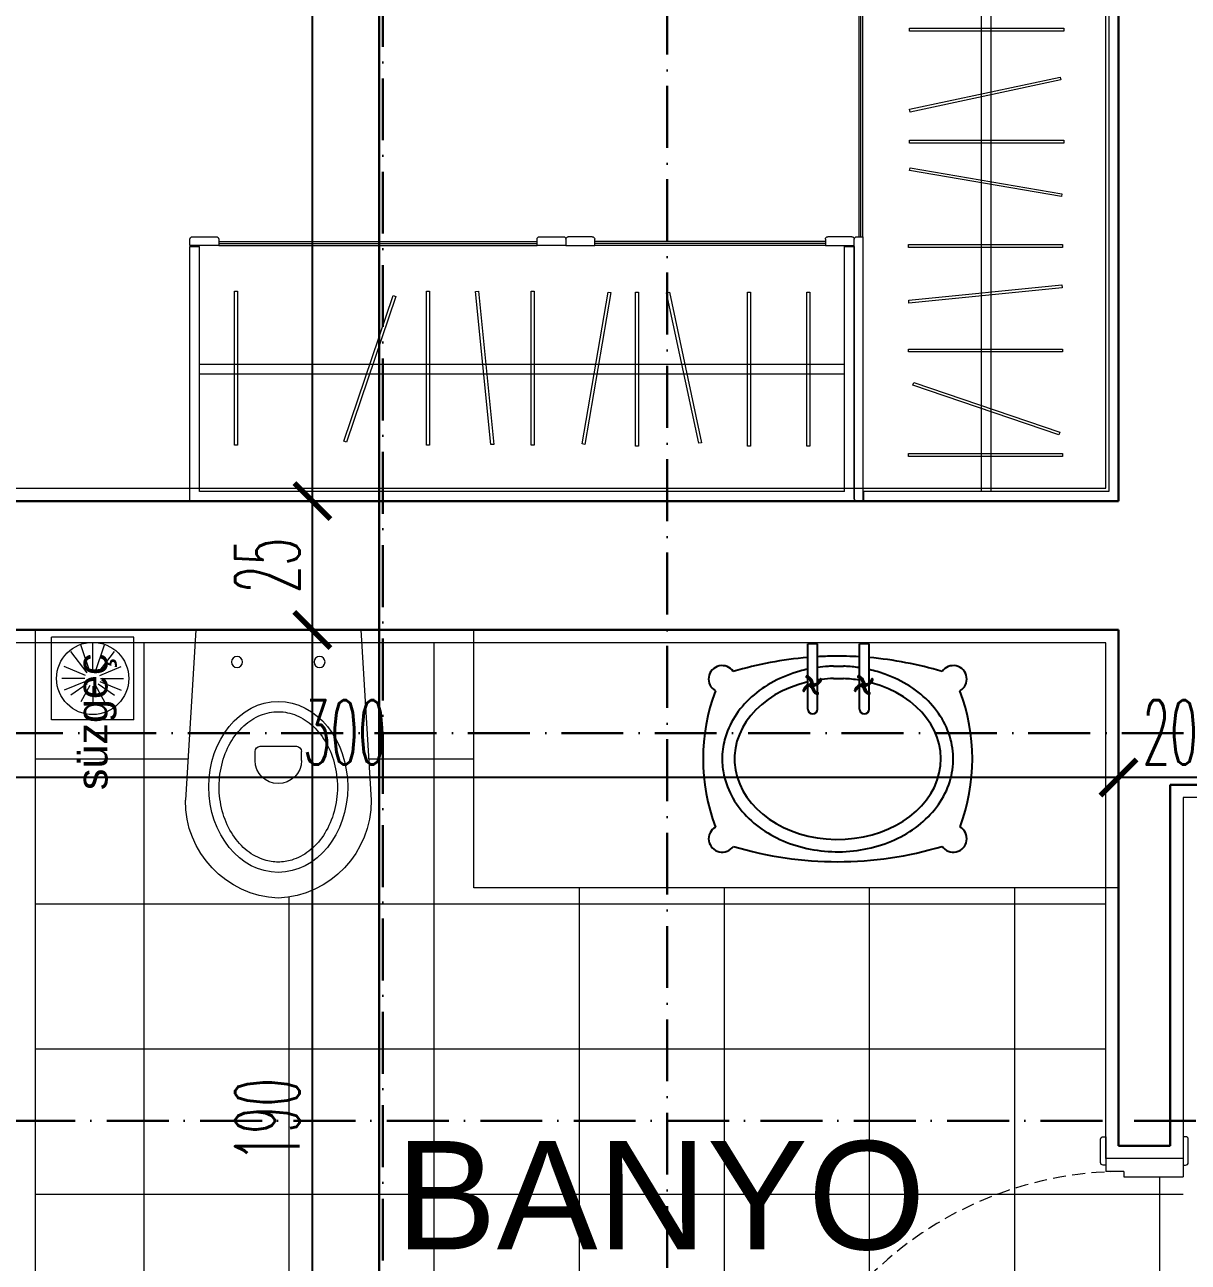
# Model space of a CAD drawing. Extents: x 775040 to 808375, y 4159409 to 4163651.
# Drawn here: x 785395.6 to 785621.1, y 4161896.2 to 4162136.1 of the extents above; entities that cross this region are included whole.
import ezdxf

# ---------------------------------------------------------------- set-up
doc = ezdxf.new("R2010")
doc.units = 0
doc.header["$MEASUREMENT"] = 0
doc.header["$PDMODE"] = 3
for name, pattern in [('ACAD_ISO10W100', [18, 12, -3, 0, -3]), ('DUZ', [500, 500]), ('HIDDEN', [0.375, 0.25, -0.125])]:
    doc.linetypes.add(name, pattern=pattern)
doc.layers.get('0').update_dxf_attribs({"linetype": 'DUZ'})
for name, color, linetype, lineweight in [('duvar', 7, 'Continuous', 25), ('KAPI', 1, 'Continuous', 15), ('Z_ duvar', 7, 'Continuous', 30), ('Z_aks', 2, 'ACAD_ISO10W100', 30), ('Z_iç ölçü dikey', 111, 'Continuous', 25), ('Z_iç ölçü yatay', 75, 'Continuous', 20), ('Z_kesit çizgisi', 6, 'ACAD_ISO10W100', 30), ('Z_sıva', 241, 'Continuous', 5), ('Z_tarama', 8, 'Continuous', 5), ('Z_tefriş', 73, 'Continuous', 5), ('Z_yazı', 4, 'Continuous', 20)]:
    doc.layers.add(name, color=color, linetype=linetype, lineweight=lineweight)
for name, color, linetype in [('POZ', 3, 'Continuous'), ('tefriş', 21, 'Continuous'), ('Z_pencere bilgisi', 3, 'Continuous')]:
    doc.layers.add(name, color=color, linetype=linetype)
doc.styles.add('ARIAL', font='ariblk.ttf', dxfattribs={"height": 1})
doc.styles.add('M2', font='', dxfattribs={"height": 10})
doc.styles.add('OLCUIC', font='ROMANS.SHX', dxfattribs={"width": 0.5})
doc.styles.get('M2').set_extended_font_data('Turkish Arial')
doc.dimstyles.new('ölçü 50', dxfattribs={"dimtxt": 12.5, "dimasz": 7, "dimexe": 5.3, "dimexo": 5, "dimgap": 2.5, "dimtad": 1, "dimdec": 0, "dimzin": 9, "dimdsep": 46, "dimtxsty": 'OLCUIC', "dimblk1": 'ARCHTICK', "dimblk2": 'ARCHTICK', "dimsah": 1, "dimcen": 0, "dimdle": 5.5, "dimadec": 0, "dimazin": 0, "dimtfac": 1, "dimtdec": 0, "dimtix": 1, "dimtofl": 0, "dimtmove": 1, "dimatfit": 3, "dimldrblk": 'ARCHTICK', "dimfxl": 0, "dimtolj": 1, "dimtzin": 0, "dimarcsym": 0})

# ---------------------------------------------------------------- blocks, each defined once
blk = doc.blocks.new('k80-10')
at = {"layer": 'duvar'}
for p, q in [((-10, 0), (0, 0)), ((-10, -80), (0, -80))]:
    blk.add_line(p, q, dxfattribs=at)
at = {"layer": 'KAPI'}
for p, q in [((2.5, -2.5), (-12.5, -2.5)), ((-12.5, -2.5), (-12.5, -5)), ((2.5, -2.5), (2.5, -6)), ((-9, -5), (-12.5, -5)), ((-9, -5), (-9, -6)), ((-9, -6), (2.5, -6)), ((-9, -75), (-9, -74)), ((-9, -74), (2.5, -74)), ((2.5, -77.5), (2.5, -74)), ((-9, -75), (-12.5, -75)), ((-12.5, -77.5), (-12.5, -75)), ((2.5, -77.5), (-12.5, -77.5))]:
    blk.add_line(p, q, dxfattribs=at)
at = {"layer": 'KAPI', "color": 234}
for p, q in [((-63.8, -66.29), (-69.5, -66.29)), ((-69.5, -68.29), (-63.8, -68.29)), ((-74.75, -71.99), (-74.75, -71.49)), ((-74.75, -71.49), (-69.25, -71.49)), ((-73, -69.79), (-73, -71.49)), ((-71, -71.49), (-71, -69.79)), ((-69.25, -71.49), (-69.25, -71.99)), ((-62.3, -69.79), (-62.3, -70.99)), ((-62.3, -70.99), (-60.3, -70.99)), ((-60.3, -70.99), (-60.3, -69.79)), ((-74.75, -76.29), (-74.75, -76.79)), ((-69.25, -76.79), (-69.25, -76.29)), ((-12.5, -75.59), (-14.1, -75.59)), ((-13.3, -74.79), (-13.3, -76.39)), ((-74.75, -76.79), (-69.25, -76.79)), ((-73, -78.49), (-73, -76.79)), ((-71, -76.79), (-71, -78.49)), ((-62.3, -78.49), (-62.3, -77.29)), ((-62.3, -77.29), (-60.3, -77.29)), ((-60.3, -77.29), (-60.3, -78.49)), ((-69.5, -79.99), (-63.8, -79.99)), ((-63.8, -81.99), (-69.5, -81.99))]:
    blk.add_line(p, q, dxfattribs=at)
at = {"layer": 'KAPI', "color": 1}
for p, q in [((-78, -74.79), (-78, -71.99)), ((-78, -71.99), (-15.15, -71.99)), ((-69.5, -71.99), (-69.5, -76.29)), ((-23.65, -71.99), (-23.65, -76.29)), ((-15.15, -71.99), (-15.15, -74.79)), ((-78.7, -76.29), (-79, -74.79)), ((-79, -74.79), (-78, -74.79)), ((-14.45, -76.29), (-78.7, -76.29)), ((-15.15, -74.79), (-14.15, -74.79)), ((-14.15, -74.79), (-14.45, -76.29))]:
    blk.add_line(p, q, dxfattribs=at)
at = {"layer": 'KAPI'}
for points in [[(-13, 1.75), (-12.5, 1.75), (-12.5, -3.75), (-13, -3.75, -0.414214), (-13.5, -3.25), (-13.5, 1.25, -0.414214)], [(3, 1.75), (2.5, 1.75), (2.5, -3.75), (3, -3.75, 0.414214), (3.5, -3.25), (3.5, 1.25, 0.414214)], [(-13, -82.25), (-12.5, -82.25), (-12.5, -76.25), (-13, -76.25, 0.414214), (-13.5, -76.75), (-13.5, -81.75, 0.414214)], [(3, -82.25), (2.5, -82.25), (2.5, -76.25), (3, -76.25, -0.414214), (3.5, -76.75), (3.5, -81.75, -0.414214)]]:
    blk.add_lwpolyline(points, format="xyb", close=True, dxfattribs=at)
at = {"layer": 'KAPI', "color": 234}
for radius in [0.6, 0.4]:
    blk.add_circle((-13.3, -75.59), radius, dxfattribs=at)
at = {"layer": 'KAPI', "color": 1, "linetype": 'HIDDEN', "ltscale": 10}
blk.add_arc((-9, -75), 70, 90.0001, 179.8269, dxfattribs=at)
at = {"layer": 'KAPI', "color": 234}
for centre, radius, start, end in [((-69.5, -69.79), 3.5, 90, 180), ((-63.8, -69.79), 3.5, 0, 90), ((-69.5, -69.79), 1.5, 90, 180), ((-63.8, -69.79), 1.5, 0, 90), ((-69.5, -78.49), 3.5, 180, 270), ((-69.5, -78.49), 1.5, 180, 270), ((-63.8, -78.49), 1.5, 270, 0), ((-63.8, -78.49), 3.5, 270, 0)]:
    blk.add_arc(centre, radius, start, end, dxfattribs=at)
at = {"layer": 'POZ', "style": 'M2', "flags": 4}
blk.add_attdef('K1-80/210', (-76.9, -64.05), '', height=10, dxfattribs=at)
blk = doc.blocks.new('_ARCHTICK')
at = {"color": 0, "linetype": 'ByBlock', "const_width": 0.15}
blk.add_lwpolyline([(-0.5, -0.5), (0.5, 0.5)], dxfattribs=at)
blk = doc.blocks.new('*D138')
at = {"layer": 'Defpoints', "color": 0, "linetype": 'Continuous', "transparency": 16777216}
for p in [(785607.64, 4162017.29), (785627.64, 4162017.29), (785607.64, 4161990.15)]:
    blk.add_point(p, dxfattribs=at)
at = {"layer": 'Z_iç ölçü yatay', "color": 0, "linetype": 'Continuous', "lineweight": -2, "transparency": 16777216}
for p, q in [((785607.64, 4162012.29), (785607.64, 4161984.85)), ((785627.64, 4162012.29), (785627.64, 4161984.85)), ((785633.14, 4161990.15), (785602.14, 4161990.15))]:
    blk.add_line(p, q, dxfattribs=at)
at = {"layer": 'Z_iç ölçü yatay', "color": 0, "linetype": 'Continuous', "lineweight": -2, "transparency": 16777216, "xscale": 7, "yscale": 7, "zscale": 7, "rotation": 180}
blk.add_blockref('_ARCHTICK', (785607.64, 4161990.15), dxfattribs=at)
at = {"layer": 'Z_iç ölçü yatay', "color": 0, "linetype": 'Continuous', "lineweight": -2, "transparency": 16777216, "xscale": 7, "yscale": 7, "zscale": 7}
blk.add_blockref('_ARCHTICK', (785627.64, 4161990.15), dxfattribs=at)
at = {"layer": 'Z_iç ölçü yatay', "color": 0, "linetype": 'Continuous', "transparency": 16777216, "insert": (785617.64, 4161998.9), "char_height": 12.5, "attachment_point": 5, "style": 'OLCUIC'}
blk.add_mtext('\\A1;20', dxfattribs=at)
blk = doc.blocks.new('*D139')
at = {"layer": 'Defpoints', "color": 0, "linetype": 'Continuous', "transparency": 16777216}
for p in [(785307.64, 4162018.75), (785607.64, 4162017.29), (785307.64, 4161990.15)]:
    blk.add_point(p, dxfattribs=at)
at = {"layer": 'Z_iç ölçü yatay', "color": 0, "linetype": 'Continuous', "lineweight": -2, "transparency": 16777216}
for p, q in [((785307.64, 4162013.75), (785307.64, 4161984.85)), ((785607.64, 4162012.29), (785607.64, 4161984.85)), ((785613.14, 4161990.15), (785302.14, 4161990.15))]:
    blk.add_line(p, q, dxfattribs=at)
at = {"layer": 'Z_iç ölçü yatay', "color": 0, "linetype": 'Continuous', "lineweight": -2, "transparency": 16777216, "xscale": 7, "yscale": 7, "zscale": 7, "rotation": 180}
blk.add_blockref('_ARCHTICK', (785307.64, 4161990.15), dxfattribs=at)
at = {"layer": 'Z_iç ölçü yatay', "color": 0, "linetype": 'Continuous', "lineweight": -2, "transparency": 16777216, "xscale": 7, "yscale": 7, "zscale": 7}
blk.add_blockref('_ARCHTICK', (785607.64, 4161990.15), dxfattribs=at)
at = {"layer": 'Z_iç ölçü yatay', "color": 0, "linetype": 'Continuous', "transparency": 16777216, "insert": (785457.64, 4161998.9), "char_height": 12.5, "attachment_point": 5, "style": 'OLCUIC'}
blk.add_mtext('\\A1;300', dxfattribs=at)
blk = doc.blocks.new('*D281')
at = {"layer": 'Defpoints', "color": 0, "linetype": 'Continuous', "transparency": 16777216}
for p in [(785627.64, 4161988.75), (785617.64, 4161808.75), (785688.45, 4161808.75)]:
    blk.add_point(p, dxfattribs=at)
at = {"layer": 'Z_iç ölçü dikey', "color": 0, "linetype": 'Continuous', "lineweight": -2, "transparency": 16777216}
for p, q in [((785688.45, 4161994.25), (785688.45, 4161803.25)), ((785663.45, 4161988.75), (785693.75, 4161988.75)), ((785663.45, 4161808.75), (785693.75, 4161808.75))]:
    blk.add_line(p, q, dxfattribs=at)
at = {"layer": 'Z_iç ölçü dikey', "color": 0, "linetype": 'Continuous', "lineweight": -2, "transparency": 16777216, "xscale": 7, "yscale": 7, "zscale": 7}
for p, rotation in [((785688.45, 4161988.75), 90), ((785688.45, 4161808.75), 270)]:
    blk.add_blockref('_ARCHTICK', p, dxfattribs=dict(at, rotation=rotation))
at = {"layer": 'Z_iç ölçü dikey', "color": 0, "linetype": 'Continuous', "transparency": 16777216, "insert": (785679.7, 4161898.75), "char_height": 12.5, "attachment_point": 5, "rotation": 90, "style": 'OLCUIC'}
blk.add_mtext('\\A1;180', dxfattribs=at)
blk = doc.blocks.new('süzzzzzz')
at = {"layer": 'Z_tefriş'}
for p, q in [((16764.45, -983.46), (16780.45, -983.46)), ((16764.45, -999.46), (16764.45, -983.46)), ((16780.45, -999.46), (16780.45, -983.46)), ((16771.87, -990.07), (16770.15, -985.91)), ((16772.45, -989.96), (16772.45, -985.46)), ((16773.02, -990.07), (16774.74, -985.91)), ((16771.39, -990.39), (16769.21, -987.21)), ((16773.51, -990.39), (16777.69, -987.21)), ((16771.06, -990.88), (16767.91, -989.16)), ((16773.83, -990.88), (16778.99, -989.16)), ((16770.95, -991.46), (16767.45, -991.46)), ((16771.06, -992.03), (16767.91, -993.75)), ((16771.39, -992.52), (16769.21, -995.7)), ((16771.87, -992.84), (16770.15, -997)), ((16772.45, -992.96), (16772.45, -997.46)), ((16773.02, -992.84), (16774.74, -997)), ((16773.51, -992.52), (16777.69, -995.7)), ((16773.83, -992.03), (16778.99, -993.75)), ((16773.95, -991.46), (16779.45, -991.46)), ((16764.45, -999.46), (16780.45, -999.46))]:
    blk.add_line(p, q, dxfattribs=at)
blk.add_circle((16772.45, -991.46), 7, dxfattribs=at)
blk = doc.blocks.new('KLO')
at = {"layer": 'Z_tefriş'}
for p, q in [((-5227.3, 15366.02), (-5229.3, 15333.02)), ((-5211.3, 15366.02), (-5227.3, 15366.02)), ((-5211.3, 15366.02), (-5195.3, 15366.02)), ((-5195.3, 15366.02), (-5193.3, 15333.02)), ((-5207.8, 15343.47), (-5214.8, 15343.47)), ((-5215.8, 15340.74), (-5215.8, 15342.47)), ((-5206.8, 15340.74), (-5206.8, 15342.47))]:
    blk.add_line(p, q, dxfattribs=at)
for centre in [(-5219.3, 15359.82), (-5203.3, 15359.82)]:
    blk.add_circle(centre, 1.07, dxfattribs=at)
for centre, radius, start, end in [((-5214.8, 15342.47), 1, 90, 180), ((-5207.8, 15342.47), 1, 0, 90), ((-5211.3, 15340.74), 4.5, 180, 270), ((-5211.3, 15340.74), 4.5, 270, 0), ((-5210.42, 15332.88), 18.88, 179.5656, 267.338), ((-5212.17, 15332.88), 18.88, 272.662, 0.4344)]:
    blk.add_arc(centre, radius, start, end, dxfattribs=at)
at = {"layer": 'Z_tefriş', "extrusion": (0, 0, -1)}
blk.add_ellipse((-5211.3, 15335.59), major_axis=(0, -16.57), ratio=0.812384, dxfattribs=at)
at = {"layer": 'Z_tefriş'}
blk.add_open_spline([(-5211.3, 15321.02), (-5212.17, 15321.02), (-5213.05, 15321.15), (-5215.07, 15321.76), (-5216.2, 15322.34), (-5218.28, 15323.95), (-5219.23, 15324.98), (-5220.84, 15327.39), (-5221.5, 15328.78), (-5222.42, 15331.75), (-5222.69, 15333.34), (-5222.8, 15336.55), (-5222.65, 15338.16), (-5221.93, 15341.23), (-5221.38, 15342.69), (-5219.93, 15345.28), (-5219.05, 15346.42), (-5217.07, 15348.26), (-5215.98, 15348.97), (-5213.71, 15349.92), (-5212.52, 15350.16), (-5210.16, 15350.17), (-5208.98, 15349.94), (-5206.7, 15349.02), (-5205.61, 15348.32), (-5203.62, 15346.5), (-5202.73, 15345.38), (-5201.27, 15342.8), (-5200.7, 15341.35), (-5199.96, 15338.29), (-5199.8, 15336.68), (-5199.89, 15333.47), (-5200.15, 15331.88), (-5201.05, 15328.89), (-5201.7, 15327.5), (-5203.29, 15325.07), (-5204.24, 15324.03), (-5206.31, 15322.4), (-5207.43, 15321.8), (-5209.48, 15321.16), (-5210.39, 15321.02), (-5211.3, 15321.02)], degree=3, knots=[0, 0, 0, 0, 0.239276, 0.239276, 0.561276, 0.561276, 0.883276, 0.883276, 1.205277, 1.205277, 1.527277, 1.527277, 1.849277, 1.849277, 2.171277, 2.171277, 2.493278, 2.493278, 2.815278, 2.815278, 3.137278, 3.137278, 3.459278, 3.459278, 3.781279, 3.781279, 4.103279, 4.103279, 4.425279, 4.425279, 4.747279, 4.747279, 5.06928, 5.06928, 5.39128, 5.39128, 5.71328, 5.71328, 6.03528, 6.03528, 6.283185, 6.283185, 6.283185, 6.283185], dxfattribs=at)
blk = doc.blocks.new('199')
at = {"layer": 'tefriş'}
for p, q in [((17725.6, 89548.1), (17725.6, 89555.64)), ((17727.5, 89549.36), (17727.5, 89555.64)), ((17735.6, 89548.1), (17735.6, 89555.64)), ((17737.5, 89549.36), (17737.5, 89555.64)), ((17725.6, 89546.19), (17725.6, 89547.71)), ((17727.5, 89547.66), (17727.5, 89549.01)), ((17727.5, 89542.99), (17727.5, 89547.3)), ((17735.6, 89546.19), (17735.6, 89547.71)), ((17737.5, 89547.66), (17737.5, 89549.01)), ((17737.5, 89542.99), (17737.5, 89547.3)), ((17725.6, 89542.99), (17725.6, 89545.85)), ((17735.6, 89542.99), (17735.6, 89545.85))]:
    blk.add_line(p, q, dxfattribs=at)
at = {"layer": 'tefriş', "color": 8}
for p, q in [((17725.6, 89555.64), (17727.5, 89555.64)), ((17735.6, 89555.64), (17737.5, 89555.64)), ((17732.5, 89551.31), (17730.6, 89551.31)), ((17732.5, 89548.9), (17730.6, 89548.91))]:
    blk.add_line(p, q, dxfattribs=at)
at = {"layer": 'tefriş', "extrusion": (0, 0, -1)}
for centre, major_axis, ratio, start_param, end_param in [((17731.69, 89483), (49.67, 49.66), 1, 5.205616, 5.410824), ((17731.69, 89483), (49.67, 49.66), 1, 5.437952, 5.509178), ((17731.69, 89483), (49.67, 49.66), 1, 5.509178, 5.553341), ((17731.69, 89483), (49.67, 49.66), 1, 5.580461, 5.789958), ((17709.3, 89548.79), (1.85, 1.85), 1, 2.878624, 6.47264), ((17754.1, 89548.79), (1.85, -1.85), 1, 2.952138, 6.546154), ((17725.02, 89548.67), (0.113, -0.113), 1, 2.031177, 5.17277), ((17726.47, 89549.16), (1.19, -1.19), 1, 0.673587, 2.031177), ((17726.47, 89549.16), (0.967, -0.967), 1, 0.673587, 2.031177), ((17731.7, 89533.32), (20, 0), 0.78, 4.398992, 4.402456), ((17725.12, 89547.47), (0.967, -0.967), 1, -0.897209, 0.460381), ((17725.12, 89547.47), (1.19, 1.19), 1, 0.673587, 2.031177), ((17726.64, 89547.64), (0.312, 0.312), 1, 2.75402, 3.576149), ((17726.64, 89547.64), (0.312, -0.312), 1, 2.75402, 3.576149), ((17728.16, 89547.81), (1.19, 1.19), 1, 3.81518, 5.17277), ((17726.81, 89546.12), (1.19, 1.19), 1, 5.385976, 6.743566), ((17726.81, 89546.12), (0.967, 0.967), 1, 5.385976, 6.743566), ((17728.16, 89547.81), (0.967, -0.967), 1, 2.244383, 3.601973), ((17726.64, 89547.64), (0.312, 0.312), 1, 1.183224, 2.005353), ((17726.64, 89547.64), (0.312, -0.312), 1, 4.324816, 5.146945), ((17731.7, 89533.32), (20, 0), 0.78, 4.500827, 4.657366), ((17727.67, 89549.26), (0.113, 0.113), 1, 5.17277, 8.314362), ((17735.02, 89548.67), (0.113, -0.113), 1, 2.031177, 5.17277), ((17736.47, 89549.16), (1.19, -1.19), 1, 0.673587, 2.031177), ((17736.47, 89549.16), (0.967, -0.967), 1, 0.673587, 2.031177), ((17731.7, 89533.32), (20, 0), 0.78, -1.39585, -1.374534), ((17735.12, 89547.47), (0.967, -0.967), 1, -0.897209, 0.460381), ((17735.12, 89547.47), (1.19, 1.19), 1, 0.673587, 2.031177), ((17736.64, 89547.64), (0.312, 0.312), 1, 2.75402, 3.576149), ((17736.64, 89547.64), (0.312, -0.312), 1, 2.75402, 3.576149), ((17738.16, 89547.81), (1.19, 1.19), 1, 3.81518, 5.17277), ((17736.81, 89546.12), (1.19, 1.19), 1, 5.385976, 6.743566), ((17736.81, 89546.12), (0.967, 0.967), 1, 5.385976, 6.743566), ((17738.16, 89547.81), (0.967, -0.967), 1, 2.244383, 3.601973), ((17736.64, 89547.64), (0.312, 0.312), 1, 1.183224, 2.005353), ((17736.64, 89547.64), (0.312, -0.312), 1, 4.324816, 5.146945), ((17737.67, 89549.25), (0.113, 0.113), 1, 5.17277, 8.314362), ((17743.09, 89533.32), (26.52, 26.51), 1, 3.567284, 4.286698), ((17725.61, 89546.02), (0.113, 0.113), 1, 2.031177, 5.17277), ((17728.26, 89546.61), (0.113, -0.113), 1, -1.110416, 2.031177), ((17735.61, 89546.02), (0.113, 0.113), 1, 2.031177, 5.17277), ((17738.26, 89546.61), (0.113, -0.113), 1, -1.110416, 2.031177), ((17720.3, 89533.32), (26.51, -26.52), 1, -1.145105, -0.425691), ((17726.55, 89542.99), (0.672, -0.672), 1, -0.785398, 2.356194), ((17736.55, 89542.99), (0.672, -0.672), 1, -0.785398, 2.356194), ((17709.3, 89517.85), (1.85, -1.85), 1, -0.189455, 3.404562), ((17754.09, 89517.84), (1.85, -1.85), 1, 4.44942, 8.043437), ((17731.7, 89583.63), (49.67, 49.66), 1, 2.064024, 2.648365)]:
    blk.add_ellipse(centre, major_axis=major_axis, ratio=ratio, start_param=start_param, end_param=end_param, dxfattribs=at)
at = {"layer": 'tefriş', "color": 8, "extrusion": (0, 0, -1)}
for start_param, end_param in [(-1.276556, 4.38037), (-1.530773, -1.411609)]:
    blk.add_ellipse((17731.7, 89533.32), major_axis=(20, 0), ratio=0.78, start_param=start_param, end_param=end_param, dxfattribs=at)
at = {"layer": 'tefriş', "color": 8}
for points, knots in [([(17737.5, 89550.71), (17738.02, 89550.6), (17738.53, 89550.47), (17740.81, 89549.84), (17742.51, 89549.16), (17745.67, 89547.48), (17747.12, 89546.48), (17749.68, 89544.18), (17750.78, 89542.89), (17752.55, 89540.1), (17753.21, 89538.59), (17753.93, 89535.82), (17754.1, 89534.56), (17754.1, 89533.31), (17754.1, 89532.27), (17753.98, 89531.23), (17753.42, 89528.64), (17752.82, 89527.11), (17751.17, 89524.26), (17750.12, 89522.94), (17747.66, 89520.57), (17746.24, 89519.53), (17743.15, 89517.76), (17741.48, 89517.04), (17737.96, 89515.97), (17736.12, 89515.61), (17732.4, 89515.26), (17730.51, 89515.28), (17726.79, 89515.69), (17724.96, 89516.08), (17721.48, 89517.22), (17719.82, 89517.97), (17716.78, 89519.79), (17715.39, 89520.86), (17712.99, 89523.27), (17711.97, 89524.62), (17710.4, 89527.5), (17709.84, 89529.04), (17709.25, 89532.2), (17709.22, 89533.82), (17709.68, 89536.99), (17710.17, 89538.55), (17711.62, 89541.48), (17712.58, 89542.85), (17714.88, 89545.34), (17716.23, 89546.45), (17719.2, 89548.35), (17720.83, 89549.14), (17723.54, 89550.11), (17724.56, 89550.41), (17725.6, 89550.64)], [4.980462, 4.980462, 4.980462, 4.980462, 5.05362, 5.05362, 5.310792, 5.310792, 5.567965, 5.567965, 5.825137, 5.825137, 6.08231, 6.08231, 6.283185, 6.283185, 6.283185, 6.450527, 6.450527, 6.707699, 6.707699, 6.964872, 6.964872, 7.222045, 7.222045, 7.479217, 7.479217, 7.73639, 7.73639, 7.993562, 7.993562, 8.250735, 8.250735, 8.507907, 8.507907, 8.76508, 8.76508, 9.022252, 9.022252, 9.279425, 9.279425, 9.536597, 9.536597, 9.79377, 9.79377, 10.050942, 10.050942, 10.308115, 10.308115, 10.565287, 10.565287, 10.71332, 10.71332, 10.71332, 10.71332]), ([(17732.5, 89551.31), (17732.85, 89551.3), (17733.19, 89551.28), (17734.23, 89551.21), (17734.92, 89551.14), (17735.6, 89551.04)], [4.7489843, 4.7489843, 4.7489843, 4.7489843, 4.7964473, 4.7964473, 4.8915665, 4.8915665, 4.8915665, 4.8915665])]:
    blk.add_open_spline(points, degree=3, knots=knots, dxfattribs=at)
at = {"layer": 'tefriş'}
blk.add_open_spline([(17727.5, 89551), (17727.64, 89551.02), (17727.79, 89551.04), (17728.81, 89551.18), (17729.7, 89551.26), (17730.6, 89551.3)], degree=3, knots=[10.8024815, 10.8024815, 10.8024815, 10.8024815, 10.82246, 10.82246, 10.945267, 10.945267, 10.945267, 10.945267], dxfattribs=at)
blk = doc.blocks.new('*D749')
at = {"layer": 'Defpoints', "color": 0, "linetype": 'Continuous', "transparency": 16777216}
for p in [(785428.77, 4162018.75), (785451.4, 4162018.75), (785410.42, 4161828.75)]:
    blk.add_point(p, dxfattribs=at)
at = {"layer": 'Z_iç ölçü dikey', "color": 0, "linetype": 'Continuous', "lineweight": -2, "transparency": 16777216}
for p, q in [((785451.4, 4161823.25), (785451.4, 4162024.25)), ((785443.4, 4162018.75), (785456.7, 4162018.75)), ((785443.4, 4161828.75), (785456.7, 4161828.75))]:
    blk.add_line(p, q, dxfattribs=at)
at = {"layer": 'Z_iç ölçü dikey', "color": 0, "linetype": 'Continuous', "lineweight": -2, "transparency": 16777216, "xscale": 7, "yscale": 7, "zscale": 7}
for p, rotation in [((785451.4, 4162018.75), 90), ((785451.4, 4161828.75), 270)]:
    blk.add_blockref('_ARCHTICK', p, dxfattribs=dict(at, rotation=rotation))
at = {"layer": 'Z_iç ölçü dikey', "color": 0, "linetype": 'Continuous', "transparency": 16777216, "insert": (785442.65, 4161923.75), "char_height": 12.5, "attachment_point": 5, "rotation": 90, "style": 'OLCUIC'}
blk.add_mtext('\\A1;190', dxfattribs=at)
blk = doc.blocks.new('*D750')
at = {"layer": 'Defpoints', "color": 0, "linetype": 'Continuous', "transparency": 16777216}
for p in [(785421.17, 4162043.75), (785451.4, 4162043.75), (785428.77, 4162018.75)]:
    blk.add_point(p, dxfattribs=at)
at = {"layer": 'Z_iç ölçü dikey', "color": 0, "linetype": 'Continuous', "lineweight": -2, "transparency": 16777216}
for p, q in [((785451.4, 4162013.25), (785451.4, 4162049.25)), ((785443.4, 4162043.75), (785456.7, 4162043.75)), ((785443.4, 4162018.75), (785456.7, 4162018.75))]:
    blk.add_line(p, q, dxfattribs=at)
at = {"layer": 'Z_iç ölçü dikey', "color": 0, "linetype": 'Continuous', "lineweight": -2, "transparency": 16777216, "xscale": 7, "yscale": 7, "zscale": 7}
for p, rotation in [((785451.4, 4162043.75), 90), ((785451.4, 4162018.75), 270)]:
    blk.add_blockref('_ARCHTICK', p, dxfattribs=dict(at, rotation=rotation))
at = {"layer": 'Z_iç ölçü dikey', "color": 0, "linetype": 'Continuous', "transparency": 16777216, "insert": (785442.65, 4162031.25), "char_height": 12.5, "attachment_point": 5, "rotation": 90, "style": 'OLCUIC'}
blk.add_mtext('\\A1;25', dxfattribs=at)
blk = doc.blocks.new('*D751')
at = {"layer": 'Defpoints', "color": 0, "linetype": 'Continuous', "transparency": 16777216}
for p in [(785451.4, 4162588.75), (785514.54, 4162588.75), (785421.17, 4162043.75)]:
    blk.add_point(p, dxfattribs=at)
at = {"layer": 'Z_iç ölçü dikey', "color": 0, "linetype": 'Continuous', "lineweight": -2, "transparency": 16777216}
for p, q in [((785451.4, 4162038.25), (785451.4, 4162594.25)), ((785459.4, 4162588.75), (785446.1, 4162588.75)), ((785443.4, 4162043.75), (785456.7, 4162043.75))]:
    blk.add_line(p, q, dxfattribs=at)
at = {"layer": 'Z_iç ölçü dikey', "color": 0, "linetype": 'Continuous', "lineweight": -2, "transparency": 16777216, "xscale": 7, "yscale": 7, "zscale": 7}
for p, rotation in [((785451.4, 4162588.75), 90), ((785451.4, 4162043.75), 270)]:
    blk.add_blockref('_ARCHTICK', p, dxfattribs=dict(at, rotation=rotation))
at = {"layer": 'Z_iç ölçü dikey', "color": 0, "linetype": 'Continuous', "transparency": 16777216, "insert": (785442.65, 4162316.25), "char_height": 12.5, "attachment_point": 5, "rotation": 90, "style": 'OLCUIC'}
blk.add_mtext('\\A1;545', dxfattribs=at)

msp = doc.modelspace()

# ---------------------------------------------------------------- hatches: boundary and pattern name
at = {"layer": 'Z_tarama'}
h = msp.add_hatch(dxfattribs=at)
h.set_pattern_fill('NET', color=256, scale=225, style=0)
h.paths.add_polyline_path([(785605.14, 4161968.75), (785482.7, 4161968.75), (785482.7, 4162016.25), (785460.93, 4162016.25), (785462.77, 4161985.75, -0.402871), (785444.77, 4161966.75, -0.402871), (785426.77, 4161985.75), (785428.62, 4162016.25), (785416.81, 4162016.25), (785416.81, 4162001.35), (785400.81, 4162001.35), (785400.81, 4162016.25), (785397.64, 4162016.25), (785397.64, 4161831.25), (785605.14, 4161831.25), (785605.14, 4161836.5), (785604.64, 4161836.5, -0.414214), (785604.14, 4161837), (785604.14, 4161842, -0.236068), (785604.34, 4161842.4), (785604.34, 4161842.57, -0.414214), (785603.74, 4161843.17, -1), (785604.94, 4161843.17), (785605.14, 4161843.17), (785605.14, 4161843.75), (785608.64, 4161843.75), (785608.64, 4161844.75), (785620.14, 4161844.75), (785620.14, 4161912.75), (785608.64, 4161912.75), (785608.64, 4161913.75, 0.413328), (785538.64, 4161843.97), (785539.64, 4161843.97), (785539.64, 4161846.77), (785542.89, 4161846.77), (785542.89, 4161847.27), (785544.64, 4161847.27), (785544.64, 4161848.97, -0.414214), (785548.14, 4161852.47), (785553.84, 4161852.47, -0.414214), (785557.34, 4161848.97), (785557.34, 4161847.77), (785555.34, 4161847.77), (785555.34, 4161848.97, 0.414214), (785553.84, 4161850.47), (785548.14, 4161850.47, 0.414214), (785546.64, 4161848.97), (785546.64, 4161847.27), (785548.39, 4161847.27), (785548.39, 4161846.77), (785602.49, 4161846.77), (785602.49, 4161843.97), (785603.49, 4161843.97), (785603.19, 4161842.47), (785548.39, 4161842.47), (785548.39, 4161841.97), (785546.64, 4161841.97), (785546.64, 4161840.27, 0.414214), (785548.14, 4161838.77), (785553.84, 4161838.77, 0.414214), (785555.34, 4161840.27), (785555.34, 4161841.47), (785557.34, 4161841.47), (785557.34, 4161840.27, -0.414214), (785553.84, 4161836.77), (785548.14, 4161836.77, -0.414214), (785544.64, 4161840.27), (785544.64, 4161841.97), (785542.89, 4161841.97), (785542.89, 4161842.47), (785538.94, 4161842.47), (785538.64, 4161843.97, -0.398761), (785605.14, 4161913.67), (785605.14, 4161915), (785604.64, 4161915, -0.414214), (785604.14, 4161915.5), (785604.14, 4161920, -0.414214), (785604.64, 4161920.5), (785605.14, 4161920.5)])

# ---------------------------------------------------------------- linework, layer by layer
at = {"layer": 'Z_ duvar', "linetype": 'Continuous'}
for p, q in [((785607.64, 4162588.75), (785607.64, 4162043.75)), ((785607.64, 4162043.75), (785292.64, 4162043.75)), ((785557.64, 4162018.75), (785307.64, 4162018.75)), ((785607.64, 4162018.75), (785557.64, 4162018.75)), ((785557.64, 4162018.75), (785557.64, 4162018.75)), ((785607.64, 4161918.75), (785607.64, 4162018.75)), ((785627.64, 4161988.75), (785617.64, 4161988.75)), ((785617.64, 4161988.75), (785617.64, 4161918.75)), ((785617.64, 4161918.75), (785607.64, 4161918.75))]:
    msp.add_line(p, q, dxfattribs=at)
at = {"layer": 'Z_aks'}
for p, q in [((785520.14, 4159668.75), (785520.14, 4163028.75)), ((786597.64, 4161998.75), (783787.64, 4161998.75))]:
    msp.add_line(p, q, dxfattribs=at)
at = {"layer": 'Z_kesit çizgisi', "linetype": 'Continuous'}
msp.add_line((785464.3, 4162908.7), (785464.3, 4159734.81), dxfattribs=at)
at = {"layer": 'Z_kesit çizgisi'}
for p, q in [((785465.02, 4162903.99), (785465.02, 4160704.69)), ((783601.54, 4161923.57), (786559.03, 4161923.57))]:
    msp.add_line(p, q, dxfattribs=at)
at = {"layer": 'Z_sıva', "linetype": 'Continuous'}
for p, q in [((785605.14, 4162046.25), (785605.14, 4162586.25)), ((785295.14, 4162046.25), (785605.14, 4162046.25)), ((785557.64, 4162016.25), (785310.14, 4162016.25)), ((785605.14, 4162016.25), (785557.64, 4162016.25)), ((785605.14, 4161916.25), (785605.14, 4162016.25)), ((785627.64, 4161986.25), (785620.14, 4161986.25)), ((785620.14, 4161986.25), (785620.14, 4161916.25)), ((785620.14, 4161916.25), (785605.14, 4161916.25))]:
    msp.add_line(p, q, dxfattribs=at)
at = {"layer": 'Z_tefriş'}
for p, q in [((785607.64, 4162253.75), (785607.64, 4162043.75)), ((785607.64, 4162253.75), (785607.64, 4162043.75)), ((785581.1, 4162045.62), (785581.1, 4162251.89)), ((785582.96, 4162045.62), (785582.96, 4162251.89)), ((785605.78, 4162251.89), (785605.78, 4162045.62)), ((785557.34, 4162094.99), (785557.34, 4162168.99)), ((785557.71, 4162094.99), (785557.71, 4162168.99)), ((785558.09, 4162094.99), (785558.09, 4162168.99)), ((785567.15, 4162135.42), (785597, 4162135.42)), ((785567.15, 4162134.85), (785567.15, 4162135.42)), ((785597, 4162135.42), (785597, 4162134.85)), ((785597, 4162134.85), (785567.15, 4162134.85)), ((785567.14, 4162119.72), (785596.34, 4162125.95)), ((785596.34, 4162125.95), (785596.46, 4162125.4)), ((785596.46, 4162125.4), (785567.26, 4162119.17)), ((785567.26, 4162119.17), (785567.14, 4162119.72)), ((785567.15, 4162113.71), (785597, 4162113.71)), ((785567.15, 4162113.14), (785567.15, 4162113.71)), ((785597, 4162113.14), (785567.15, 4162113.14)), ((785597, 4162113.71), (785597, 4162113.14)), ((785567.14, 4162107.81), (785567.23, 4162108.37)), ((785596.56, 4162102.78), (785567.14, 4162107.81)), ((785567.23, 4162108.37), (785596.66, 4162103.34)), ((785596.66, 4162103.34), (785596.56, 4162102.78)), ((785428.11, 4162094.99), (785432.77, 4162094.99)), ((785495.4, 4162094.99), (785500.06, 4162094.99)), ((785505.64, 4162094.99), (785500.99, 4162094.99)), ((785555.95, 4162094.99), (785551.29, 4162094.99)), ((785556.88, 4162094.99), (785558.09, 4162094.99)), ((785558.09, 4162094.99), (785558.09, 4162043.75)), ((785427.64, 4162093.31), (785427.64, 4162094.52)), ((785433.23, 4162093.31), (785427.64, 4162093.31)), ((785427.64, 4162043.76), (785427.64, 4162093.12)), ((785427.64, 4162093.12), (785429.51, 4162093.12)), ((785429.51, 4162045.62), (785429.51, 4162093.12)), ((785433.23, 4162094.52), (785433.23, 4162093.31)), ((785433.23, 4162094.06), (785494.93, 4162094.06)), ((785433.23, 4162093.68), (785494.93, 4162093.68)), ((785433.23, 4162093.31), (785494.93, 4162093.31)), ((785494.93, 4162093.31), (785494.93, 4162094.52)), ((785500.52, 4162093.31), (785494.93, 4162093.31)), ((785500.52, 4162094.52), (785500.52, 4162093.31)), ((785500.52, 4162094.52), (785500.52, 4162093.31)), ((785500.52, 4162093.31), (785506.11, 4162093.31)), ((785506.11, 4162093.31), (785506.11, 4162094.52)), ((785550.82, 4162094.06), (785506.11, 4162094.06)), ((785550.82, 4162093.68), (785506.11, 4162093.68)), ((785550.82, 4162093.31), (785506.11, 4162093.31)), ((785550.82, 4162094.52), (785550.82, 4162093.31)), ((785550.82, 4162093.31), (785556.41, 4162093.31)), ((785554.55, 4162045.62), (785554.55, 4162093.12)), ((785554.55, 4162093.12), (785556.41, 4162093.12)), ((785556.41, 4162044.22), (785556.41, 4162094.52)), ((785556.41, 4162093.31), (785556.41, 4162094.52)), ((785556.41, 4162093.12), (785556.41, 4162043.76)), ((785566.93, 4162093.49), (785596.79, 4162093.49)), ((785566.93, 4162092.92), (785566.93, 4162093.49)), ((785596.79, 4162092.92), (785566.93, 4162092.92)), ((785596.79, 4162093.49), (785596.79, 4162092.92)), ((785566.96, 4162082.68), (785596.66, 4162085.65)), ((785596.72, 4162085.08), (785567.01, 4162082.11)), ((785596.66, 4162085.65), (785596.72, 4162085.08)), ((785436.29, 4162054.61), (785436.29, 4162084.46)), ((785436.29, 4162084.46), (785436.86, 4162084.46)), ((785436.86, 4162084.46), (785436.86, 4162054.61)), ((785457.47, 4162055.34), (785467.05, 4162083.62)), ((785467.59, 4162083.43), (785458.01, 4162055.16)), ((785467.05, 4162083.62), (785467.59, 4162083.43)), ((785473.53, 4162054.61), (785473.53, 4162084.46)), ((785473.53, 4162084.46), (785474.1, 4162084.46)), ((785474.1, 4162084.46), (785474.1, 4162054.61)), ((785482.99, 4162084.39), (785483.56, 4162084.44)), ((785485.96, 4162054.68), (785482.99, 4162084.39)), ((785483.56, 4162084.44), (785486.53, 4162054.74)), ((785493.8, 4162054.61), (785493.8, 4162084.46)), ((785493.8, 4162084.46), (785494.37, 4162084.46)), ((785494.37, 4162084.46), (785494.37, 4162054.61)), ((785503.65, 4162054.84), (785508.69, 4162084.26)), ((785509.25, 4162084.17), (785504.22, 4162054.74)), ((785508.69, 4162084.26), (785509.25, 4162084.17)), ((785514.01, 4162054.4), (785514.01, 4162084.25)), ((785514.01, 4162084.25), (785514.59, 4162084.25)), ((785514.59, 4162084.25), (785514.59, 4162054.4)), ((785520.04, 4162084.14), (785520.6, 4162084.26)), ((785526.27, 4162054.94), (785520.04, 4162084.14)), ((785520.6, 4162084.26), (785526.83, 4162055.06)), ((785535.73, 4162054.4), (785535.73, 4162084.25)), ((785535.73, 4162084.25), (785536.3, 4162084.25)), ((785536.3, 4162084.25), (785536.3, 4162054.4)), ((785547.19, 4162054.4), (785547.19, 4162084.25)), ((785547.19, 4162084.25), (785547.77, 4162084.25)), ((785547.77, 4162084.25), (785547.77, 4162054.4)), ((785567.01, 4162082.11), (785566.96, 4162082.68)), ((785566.93, 4162073.22), (785596.79, 4162073.22)), ((785566.93, 4162072.65), (785566.93, 4162073.22)), ((785596.79, 4162073.22), (785596.79, 4162072.65)), ((785596.79, 4162072.65), (785566.93, 4162072.65)), ((785429.51, 4162070.3), (785554.55, 4162070.3)), ((785429.51, 4162068.44), (785554.55, 4162068.44)), ((785567.78, 4162066.18), (785567.97, 4162066.72)), ((785596.05, 4162056.59), (785567.78, 4162066.18)), ((785567.97, 4162066.72), (785596.24, 4162057.13)), ((785596.24, 4162057.13), (785596.05, 4162056.59)), ((785436.86, 4162054.61), (785436.29, 4162054.61)), ((785458.01, 4162055.16), (785457.47, 4162055.34)), ((785474.1, 4162054.61), (785473.53, 4162054.61)), ((785486.53, 4162054.74), (785485.96, 4162054.68)), ((785494.37, 4162054.61), (785493.8, 4162054.61)), ((785504.22, 4162054.74), (785503.65, 4162054.84)), ((785514.59, 4162054.4), (785514.01, 4162054.4)), ((785526.83, 4162055.06), (785526.27, 4162054.94)), ((785536.3, 4162054.4), (785535.73, 4162054.4)), ((785547.77, 4162054.4), (785547.19, 4162054.4)), ((785566.93, 4162052.97), (785596.79, 4162052.97)), ((785566.93, 4162052.4), (785566.93, 4162052.97)), ((785596.79, 4162052.4), (785566.93, 4162052.4)), ((785596.79, 4162052.97), (785596.79, 4162052.4)), ((785554.55, 4162045.62), (785429.51, 4162045.62)), ((785558.27, 4162043.75), (785558.27, 4162045.62)), ((785605.78, 4162045.62), (785558.27, 4162045.62)), ((785556.41, 4162043.76), (785427.64, 4162043.76)), ((785558.09, 4162043.75), (785556.88, 4162043.75)), ((785607.64, 4162043.75), (785558.27, 4162043.75)), ((785309.14, 4162018.75), (785397.64, 4162018.75)), ((785397.64, 4162018.75), (785397.64, 4161828.75))]:
    msp.add_line(p, q, dxfattribs=at)
msp.add_lwpolyline([(785607.64, 4161968.75), (785482.7, 4161968.75), (785482.7, 4162018.75), (785607.64, 4162018.75), (785607.64, 4161968.75)], dxfattribs=at)
at = {"layer": 'Z_tefriş', "extrusion": (0, 0, -1)}
for centre, major_axis, start_param, end_param in [((785428.11, 4162094.52), (-0.329, 0.329), -0.785398, 0.785398), ((785432.77, 4162094.52), (-0.329, 0.329), 0.785398, 2.356194), ((785495.4, 4162094.52), (-0.329, 0.329), -0.785398, 0.785398), ((785500.06, 4162094.52), (-0.329, 0.329), 0.785398, 2.356194), ((785500.99, 4162094.52), (-0.329, 0.329), -0.785398, 0.785398), ((785505.64, 4162094.52), (-0.329, 0.329), 0.785398, 2.356194), ((785551.29, 4162094.52), (-0.329, 0.329), -0.785398, 0.785398), ((785555.95, 4162094.52), (-0.329, 0.329), 0.785398, 2.356194), ((785556.88, 4162094.52), (-0.329, 0.329), -0.785398, 0.785398), ((785556.88, 4162044.22), (-0.329, -0.329), 5.497787, 7.068583)]:
    msp.add_ellipse(centre, major_axis=major_axis, ratio=1, start_param=start_param, end_param=end_param, dxfattribs=at)

# ---------------------------------------------------------------- block references
at = {"layer": 'KAPI'}
ref = msp.add_blockref('k80-10', (785617.64, 4161918.75), dxfattribs=at)
ref.add_attrib('K1-80/210', 'K1-80/210', (785624.07, 4161861.85), dxfattribs={"layer": 'Z_pencere bilgisi', "height": 10, "rotation": 180, "style": 'M2'})
at = {"layer": 'tefriş', "color": 8, "xscale": -1}
msp.add_blockref('199', (803284.9, 4072460.43), dxfattribs=at)
at = {"layer": 'Z_tefriş', "xscale": -1}
msp.add_blockref('KLO', (780233.48, 4146652.73), dxfattribs=at)
at = {"layer": 'Z_yazı', "rotation": 90}
msp.add_blockref('süzzzzzz', (784417.35, 4145236.9), dxfattribs=at)

# ---------------------------------------------------------------- texts
at = {"layer": 'Z_yazı', "insert": (785409.6, 4162000.94), "char_height": 5.985, "width": 120.3639, "attachment_point": 5, "rotation": 90, "style": 'ARIAL'}
msp.add_mtext('{\\fArial|b0|i0|c162|p34;süzgeç}', dxfattribs=at)
at = {"layer": 'Z_yazı', "insert": (785518.89, 4161909.01), "char_height": 21, "width": 311.9787, "attachment_point": 5, "style": 'ARIAL'}
msp.add_mtext('{\\fArial|b0|i0|c162|p34;BANYO}', dxfattribs=at)

# ---------------------------------------------------------------- dimensions: what is measured, and where the dimension line sits
at = {"layer": 'Z_iç ölçü dikey', "linetype": 'Continuous'}
for base, p1, p2, picture, middle in [((785451.4, 4162588.75), (785421.17, 4162043.75), (785514.54, 4162588.75), '*D751', (785442.65, 4162316.25)), ((785451.4, 4162043.75), (785428.77, 4162018.75), (785421.17, 4162043.75), '*D750', (785442.65, 4162031.25)), ((785451.4, 4162018.75), (785410.42, 4161828.75), (785428.77, 4162018.75), '*D749', (785442.65, 4161923.75))]:
    dim = msp.add_linear_dim(base=base, p1=p1, p2=p2, angle=90, dimstyle='ölçü 50', override={"dimfxl": 8}, dxfattribs=at)
    dim.commit()
    dim.dimension.update_dxf_attribs({"geometry": picture, "text_midpoint": middle})
dim = msp.add_linear_dim(base=(785688.45, 4161808.75), p1=(785627.64, 4161988.75), p2=(785617.64, 4161808.75), angle=90, dimstyle='ölçü 50', dxfattribs=at)
dim.commit()
dim.dimension.update_dxf_attribs({"geometry": '*D281', "text_midpoint": (785679.7, 4161898.75)})
at = {"layer": 'Z_iç ölçü yatay', "linetype": 'Continuous'}
for base, p1, p2, picture, middle in [((785307.64, 4161990.15), (785607.64, 4162017.29), (785307.64, 4162018.75), '*D139', (785457.64, 4161998.9)), ((785607.64, 4161990.15), (785627.64, 4162017.29), (785607.64, 4162017.29), '*D138', (785617.64, 4161998.9))]:
    dim = msp.add_linear_dim(base=base, p1=p1, p2=p2, dimstyle='ölçü 50', dxfattribs=at)
    dim.commit()
    dim.dimension.update_dxf_attribs({"geometry": picture, "text_midpoint": middle})

doc.saveas('drawing.dxf')
